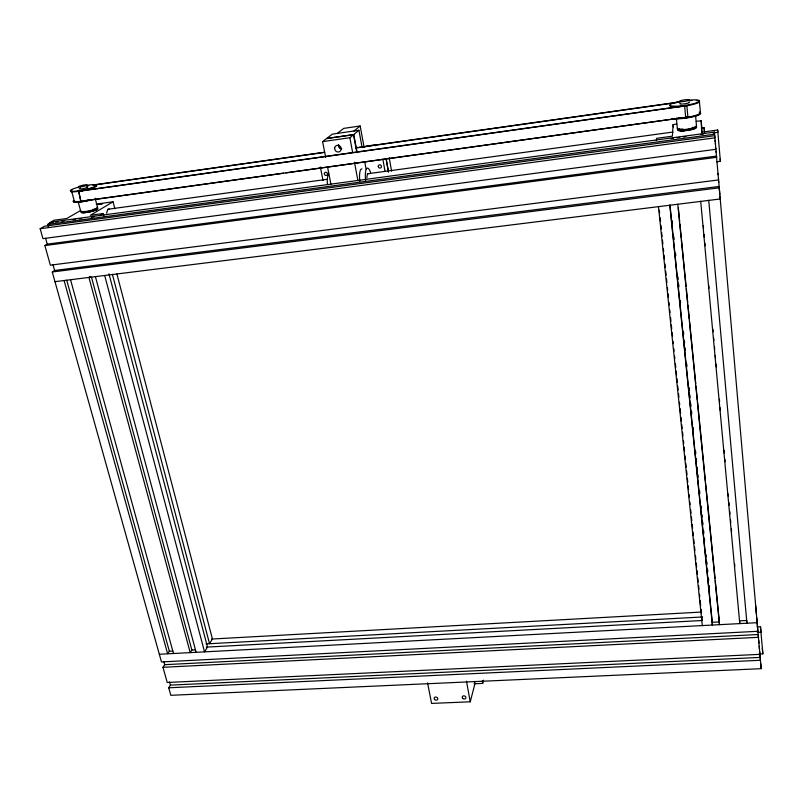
<?xml version="1.0" encoding="UTF-8"?>
<svg xmlns="http://www.w3.org/2000/svg" width="803" height="803" viewBox="0 0 803 803"><rect width="100%" height="100%" fill="white"/><g stroke="black" fill="none" stroke-linecap="round" stroke-linejoin="round"><path stroke-width="1.2" d="M687.92 116.987L80.882 201.443L78.654 191.164L80.882 201.443M686.846 105.534L687.92 117.188L685.712 117.479L684.628 106.026L686.806 105.715L78.202 191.405M701.742 128.129L702.053 132.385M676.778 124.063L673.125 124.565L672.382 136.179L656.633 138.317L656.352 140.595M474.031 683.785L482.703 683.393L483.506 680.181M427.567 682.921L431.582 703.408L470.237 701.802L474.944 683.744L474.513 681.356M91.462 277.115L191.857 650.018L190.221 652.628L88.922 277.436L90.398 276.413M48.26 226.566L47.668 224.438L52.014 221.969L714.389 132.104L761.164 668.678L170.818 695.308L168.72 687.79L170.397 685.12L169.513 681.948M759.909 654.345L167.235 682.49L162.979 667.303L164.695 664.683L163.792 661.461M66.719 280.197L169.343 651.223L167.636 653.813L64.099 280.528M325.687 157.468L322.595 141.629L349.867 137.714L353.521 134.723L356.883 152.711M358.921 130.287L332.332 134.131L326.801 138.397L353.772 134.513L358.921 130.287L362.073 147.3M353.982 131.009L360.176 125.991L364.13 147.441M337.24 133.428L343.724 128.38L360.176 125.991M322.595 141.629L326.53 138.608L353.521 134.723M52.265 271.986L54.604 270.47L719.137 186.457L719.257 187.812L52.265 271.986L161.473 661.933L757.902 631.299L757.661 628.508M99.753 215.636L103.206 213.548L103.838 215.957M44.868 245.567L47.247 244.142L716.487 156.083L716.597 157.318L44.868 245.567L50.358 265.161L718.565 179.932L718.444 178.607M114.879 208.82L113.062 201.794L90.348 215.294L103.206 213.548M80.651 210.486L66.759 218.506L54.072 220.233L49.435 222.863L53.149 222.361M40.15 228.725L44.587 226.195L714.71 135.687L714.901 137.835L40.15 228.725L42.93 238.632L715.895 149.308L715.794 148.093M92.656 185.041L324.703 152.199M355.729 147.802L679.609 101.951M93.469 185.102L324.442 152.409M355.488 148.023L679.599 102.152M81.133 190.813L683.122 106.066M85.038 200.68L283.519 173.127M285.998 172.786L682.962 117.67M96.27 204.103L113.062 201.794M696.311 121.363L701.19 120.691L701.842 127.948M107.642 209.292L327.584 179.24M367.352 173.809L673.044 132.043M701.621 128.139L704.111 127.797L704.552 132.174M712.964 132.917L717.892 132.254L717.661 130.016L701.671 132.194L701.19 120.691M55.618 222.029L58.087 221.688M61.801 221.186L64.27 220.855M72.922 219.681L75.402 219.349M79.106 218.848L81.585 218.506M91.472 217.171L93.941 216.83M671.127 138.588L673.587 138.257M677.28 137.755L679.74 137.423M683.433 136.922L685.892 136.59M700.658 134.583L703.127 134.252M47.668 224.438L714.58 134.201L714.389 132.104M716.728 161.784L720.391 161.303L717.661 130.016M54.975 281.662L720.221 198.973L720 196.394M211.661 639.047L700.899 612.097M206.02 643.906L702.605 616.965M206.301 647.118L701.661 620.538M169.343 651.223L172.846 651.032M191.857 650.018L195.39 649.838M670.003 205.076L712.301 622.295L719.378 621.923L719.478 624.674L677.782 204.243M159.325 654.254L757.149 622.686L756.697 617.557M757.008 626.952L760.491 626.772L760.983 632.212L757.249 632.403M164.695 664.683L758.183 634.521L758.423 637.321L162.979 667.303M759.136 654.023L762.85 653.853L760.491 626.772M170.397 685.12L760.18 657.406M168.72 687.79L760.431 660.277L759.658 651.484M45.641 238.381L47.247 244.142M53.018 264.799L54.604 270.47M70.534 279.725L173.488 653.512M95.416 276.634L196.123 652.317M71.618 191.154L74.288 201.121M78.242 202.025L80.742 211.39M104.681 275.479L204.544 651.865L207.495 647.057L108.977 273.863M112.38 274.315L209.543 643.715L212.424 638.997L116.897 273.984M95.135 198.211L97.585 207.545M320.347 166.984L323.017 180.514M327.594 167.215L330.926 184.268M349.867 137.714L352.627 152.429M354.464 162.226L357.917 180.605M353.772 134.513L356.903 151.285M364.763 161.885L366.118 169.182M466.463 681.165L470.237 701.802M386.173 158.733L388.511 171.832M386.062 158.843L388.401 171.942M382.85 159.195L385.008 171.2M389.204 157.719L391.603 171.21M482.262 680.954L482.703 683.393M659.353 210.276L659.614 212.765M660.136 217.754L660.528 221.498M660.919 225.241L661.301 228.975M661.692 232.719L662.084 236.463M662.475 240.197L662.866 243.941M663.388 248.93L663.649 251.419M664.041 255.163L664.432 258.907M664.954 263.896L665.346 267.63M665.737 271.374L666.129 275.118M666.52 278.852L666.912 282.596M667.434 287.584L667.694 290.074M668.086 293.818L668.477 297.562M668.999 302.55L669.26 305.04M669.782 310.028L670.043 312.518M670.565 317.506L670.957 321.25M671.338 324.994L671.73 328.728M672.121 332.472L672.512 336.216M673.034 341.205L673.295 343.694M673.817 348.683L674.078 351.172M674.6 356.161L674.861 358.66M675.383 363.649L675.775 367.383M676.166 371.127L676.558 374.871M676.949 378.604L677.341 382.348M677.732 386.092L678.123 389.826M678.515 393.57L678.906 397.314M679.428 402.303L679.689 404.792M680.081 408.536L680.603 413.525M680.984 417.259L681.376 421.003M681.767 424.747L682.159 428.481M682.55 432.225L682.941 435.969M683.463 440.957L683.724 443.447M684.116 447.191L684.507 450.935M685.029 455.913L685.421 459.657M685.812 463.401L686.204 467.135M686.595 470.879L686.987 474.623M687.378 478.367L687.769 482.101M688.161 485.845L688.552 489.589M689.074 494.568L689.335 497.067M689.857 502.056L690.118 504.545M690.63 509.534L691.022 513.278M691.413 517.022L691.805 520.756M692.196 524.5L692.587 528.244M692.979 531.977L693.37 535.721M693.762 539.465L694.153 543.199M694.545 546.943L694.936 550.687M695.458 555.676L695.85 559.41M696.241 563.154L696.633 566.898M697.024 570.632L697.416 574.376M697.807 578.12L698.198 581.854M698.59 585.598L698.981 589.342M699.503 594.33L699.764 596.82M700.156 600.564L700.668 605.552M701.059 609.286L701.451 613.03M701.842 616.774L702.234 620.508M658.46 206.642L702.314 625.587M672.262 220.825L672.512 223.314M673.898 237.005L674.149 239.495M675.534 253.186L675.785 255.675M677.933 276.834L678.184 279.324M678.686 284.302L678.936 286.791M680.322 300.483L680.573 302.972M683.473 331.609L683.724 334.098M684.357 340.321L684.608 342.811M685.11 347.789L685.36 350.279M686.746 363.97L686.997 366.459M689.145 387.618L689.396 390.107M689.897 395.086L690.148 397.575M690.781 403.799L691.032 406.288M691.534 411.266L691.784 413.756M693.17 427.447L693.421 429.936M695.569 451.095L695.82 453.585M696.321 458.563L696.572 461.052M697.205 467.276L697.456 469.765M697.958 474.744L698.208 477.233M699.594 490.934L699.855 493.423M701.109 505.87L701.36 508.359M701.993 514.582L702.244 517.072M702.745 522.05L702.996 524.54M703.629 530.763L703.88 533.252M704.382 538.231L704.632 540.72M706.028 554.411L706.279 556.901M706.781 561.879L707.031 564.368M707.533 569.347L707.784 571.836M708.417 578.06L708.668 580.549M709.169 585.528L709.42 588.017M669.792 205.237L712.381 625.055L712.301 622.295M720.15 158.853L720.391 161.303M678.324 207.826L679.679 221.548M679.93 224.037L681.295 237.758M681.536 240.258L686.113 286.4M686.364 288.899L687.719 302.621M687.97 305.11L689.325 318.831M689.576 321.33L695.759 383.693M696.01 386.183L697.365 399.904M697.616 402.403L705.405 480.977M705.646 483.476L715.051 578.27M715.292 580.76L719.378 621.923M676.337 118.081L677.381 128.841M673.125 124.565L673.356 126.964M703.308 225.703L703.538 228.193M704.121 234.436L704.271 237.046M704.924 243.168L705.084 245.778M708.778 285.717L709.009 288.217M712.893 329.26L713.124 331.759M713.706 337.993L713.867 340.623M714.509 346.725L714.68 349.365M715.252 355.599L715.483 358.098M716.125 364.201L716.296 366.83M719.368 399.131L719.598 401.63M720.171 407.864L720.341 410.514M724.105 450.292L724.266 452.942M724.848 459.186L725.079 461.675M728.14 493.965L728.371 496.455M728.953 502.698L729.184 505.187M729.766 511.431L729.927 514.091M730.569 520.163L730.74 522.833M731.382 528.896L731.553 531.566M734.615 563.836L734.845 566.326M700.708 201.252L739.774 623.61L739.593 620.849L746.73 620.468L746.931 623.228L708.738 200.248M762.338 648.292L762.85 653.853M699.443 101.81L700.467 113.203M695.539 115.421L696.532 126.222M715.112 140.334L715.242 141.85M715.373 143.356L715.473 144.53M716.055 151.215L716.166 152.419M717.992 173.418L718.103 174.703M718.665 181.147L718.775 182.462M719.317 188.655L719.839 194.607M755.663 605.673L756.396 614.044M757.219 623.499L757.45 626.22M758.674 640.282L758.925 643.062M759.186 646.144L759.437 648.934M760.692 663.358L761.164 668.678M704.331 130.859L704.111 127.797M699.252 101.108A14.966 2.379 -8.3 0 1 685.511 105.926A14.966 2.379 -8.3 0 1 669.963 105.514M689.566 100.676A14.966 2.379 -8.3 0 1 691.905 100.516M696.271 100.495A14.966 2.379 -8.3 0 1 698.269 100.746M699.293 112.079A14.916 2.479 -8.2 0 1 695.468 115.522A14.916 2.479 -8.2 0 1 677.943 118.202M92.987 187.651A12.306 1.767 -12 0 1 88.892 189.006M87.928 189.267A12.306 1.767 -12 0 1 85.891 189.779M83.793 190.251A12.306 1.767 -12 0 1 81.685 190.672M78.654 191.164A12.306 1.767 -12 0 1 76.807 191.395M95.567 185.784A12.306 1.767 -12 0 1 95.497 186.276M81.324 201.192A12.266 1.847 -12.1 0 1 74.398 200.609M359.774 181.448A14.544 3.603 82.1 0 1 361.932 168.931M341.727 148.645A3.403 3.182 59.2 0 1 338.705 144.911M341.466 148.866A3.413 3.182 59.2 0 1 338.444 145.122M365.576 180.705A14.564 3.543 82.1 0 1 366.449 168.871A14.564 3.543 82.1 0 1 370.595 172.404M366.911 177.955A8.963 2.178 82.1 0 1 368.296 173.689M327.353 184.007A14.464 3.905 81.8 0 1 328.798 173.789M96.27 208.248A8.652 1.375 -12.2 0 1 95.447 210.245A8.652 1.375 -12.2 0 1 84.476 212.705A8.652 1.375 -12.2 0 1 81.906 211.46M92.867 209.372A4.326 0.693 -12.2 0 1 90.97 210.848A4.326 0.693 -12.2 0 1 85.238 211.47M95.416 208.529A7.578 1.204 -12.2 0 1 94.784 210.245A7.578 1.204 -12.2 0 1 85.299 212.414A7.578 1.204 -12.2 0 1 82.689 211.43M95.236 209.192A5.952 0.944 -12.2 0 1 89.304 211.51A5.952 0.944 -12.2 0 1 83.703 211.57M96.822 209.362A7.568 1.204 -12.2 0 1 95.286 210.276M93.881 210.798A7.568 1.204 -12.2 0 1 92.184 211.309M90.297 211.781A7.568 1.204 -12.2 0 1 88.35 212.183M84.837 212.665A7.568 1.204 -12.2 0 1 82.137 212.404M82.187 212.062A7.568 1.204 -12.2 0 1 82.749 211.641M95.477 208.73A7.568 1.204 -12.2 0 1 96.862 209.031M94.202 209.161A5.952 0.944 -12.2 0 1 94.041 210.366M92.947 210.777A5.952 0.944 -12.2 0 1 85.841 212.243A5.952 0.944 -12.2 0 1 84.195 211.44M106.689 213.297A8.552 3.634 79.5 0 1 109.258 209.081M87.577 185.232A13.39 1.927 -12 0 1 94.182 186.848A13.39 1.927 -12 0 1 73.143 191.325A13.39 1.927 -12 0 1 78.694 187.119M96.119 185.292A13.39 1.927 -12 0 1 82.247 190.723A13.39 1.927 -12 0 1 72.119 189.93M86.624 185.935A13.39 1.927 -12 0 1 88.772 185.593M86.925 186.848A4.356 0.622 -12 0 1 86.262 187.842A4.356 0.622 -12 0 1 80.501 189.016A4.356 0.622 -12 0 1 80.18 188.223M90.709 199.827A12.266 1.857 -12.1 0 1 85.53 201.031M84.486 201.232A12.266 1.857 -12.1 0 1 75.141 201.985M97.053 207.304A8.662 1.375 -12.2 0 1 90.056 210.687A8.662 1.375 -12.2 0 1 80.812 211.008M89.545 199.746A13.35 2.018 -12.1 0 1 76.887 201.844A13.35 2.018 -12.1 0 1 73.675 200.509M91.843 199.696A13.35 2.018 -12.1 0 1 77.861 202.316A13.35 2.018 -12.1 0 1 73.816 201.031M695.338 126.723A9.666 1.696 -8.1 0 1 693.099 129.233A9.666 1.696 -8.1 0 1 680.653 130.879A9.666 1.696 -8.1 0 1 679.067 128.881M691.845 128.058A4.828 0.853 -8.1 0 1 685.812 129.715A4.828 0.853 -8.1 0 1 682.921 128.851M695.147 127.225A8.452 1.486 -8.1 0 1 685.963 130.357A8.452 1.486 -8.1 0 1 679.84 128.962M692.748 127.346A6.645 1.164 -8.1 0 1 691.293 129.042A6.645 1.164 -8.1 0 1 682.811 130.206A6.645 1.164 -8.1 0 1 681.376 128.902M694.324 127.215A8.452 1.486 -8.1 0 1 691.273 129.684M689.235 130.116A8.452 1.486 -8.1 0 1 687.057 130.467M684.879 130.708A8.452 1.486 -8.1 0 1 679.8 130.698M678.977 130.447A8.452 1.486 -8.1 0 1 679.86 129.193M693.431 127.777A6.645 1.164 -8.1 0 1 691.734 129.153M690.369 129.524A6.645 1.164 -8.1 0 1 683.775 130.427A6.645 1.164 -8.1 0 1 680.502 129.855M689.506 100.084A14.966 2.369 -8.3 0 1 696.402 102.834A14.966 2.369 -8.3 0 1 672.372 106.116A14.966 2.369 -8.3 0 1 680.693 101.288M683.433 106.006A13.751 2.188 -8.3 0 1 681.074 106.277M676.788 106.548A13.751 2.188 -8.3 0 1 672.844 106.397M688.803 102.041A4.868 0.773 -8.3 0 1 687.709 103.175A4.868 0.773 -8.3 0 1 681.516 104.059A4.868 0.773 -8.3 0 1 680.472 103.216M699.403 113.665A13.701 2.289 -8.2 0 1 695.448 115.863M694.575 116.124A13.701 2.289 -8.2 0 1 692.618 116.626M691.564 116.867A13.701 2.289 -8.2 0 1 682.229 118.302M678.947 118.523A13.701 2.289 -8.2 0 1 676.146 118.543M696.191 125.82A9.666 1.686 -8.1 0 1 686.936 129.253A9.666 1.686 -8.1 0 1 677.732 128.36M699.343 112.671A14.916 2.489 -8.2 0 1 691.694 117.067A14.916 2.489 -8.2 0 1 672.231 118.453M363.157 147.421A6.494 1.024 -10.3 0 1 370.745 145.484A6.494 1.024 -10.3 0 1 375.352 145.805M102.473 203.621L98.347 204.564L102.473 203.621M434.543 699.453A1.867 1.536 18.8 0 0 437.665 699.323A1.867 1.536 18.8 0 0 435.648 697.034A1.867 1.536 18.8 0 0 434.543 699.453M462.628 698.269A1.877 1.546 17.5 0 0 465.79 698.138A1.877 1.546 17.5 0 0 463.773 695.84A1.877 1.546 17.5 0 0 462.628 698.269M324.352 173.659A1.656 1.536 55.4 0 0 326.62 175.355A1.656 1.536 55.4 0 0 326.791 172.585A1.656 1.536 55.4 0 0 324.352 173.659M378.263 166.231A1.656 1.566 56.5 0 0 380.542 167.947A1.656 1.566 56.5 0 0 380.763 165.147A1.656 1.566 56.5 0 0 378.263 166.231M681.606 101.65A4.868 0.763 -8.3 0 0 689.195 100.014A4.868 0.763 -8.3 0 0 682.389 100.204A4.868 0.763 -8.3 0 0 681.606 101.65M334.65 148.214A3.443 3.212 58.7 0 0 339.368 151.767A3.443 3.212 58.7 0 0 339.739 145.955A3.443 3.212 58.7 0 0 334.65 148.214M80.551 186.858A4.356 0.622 -12 0 0 87.176 184.991A4.356 0.622 -12 0 0 81.023 185.664A4.356 0.622 -12 0 0 80.551 186.858"/></g></svg>
